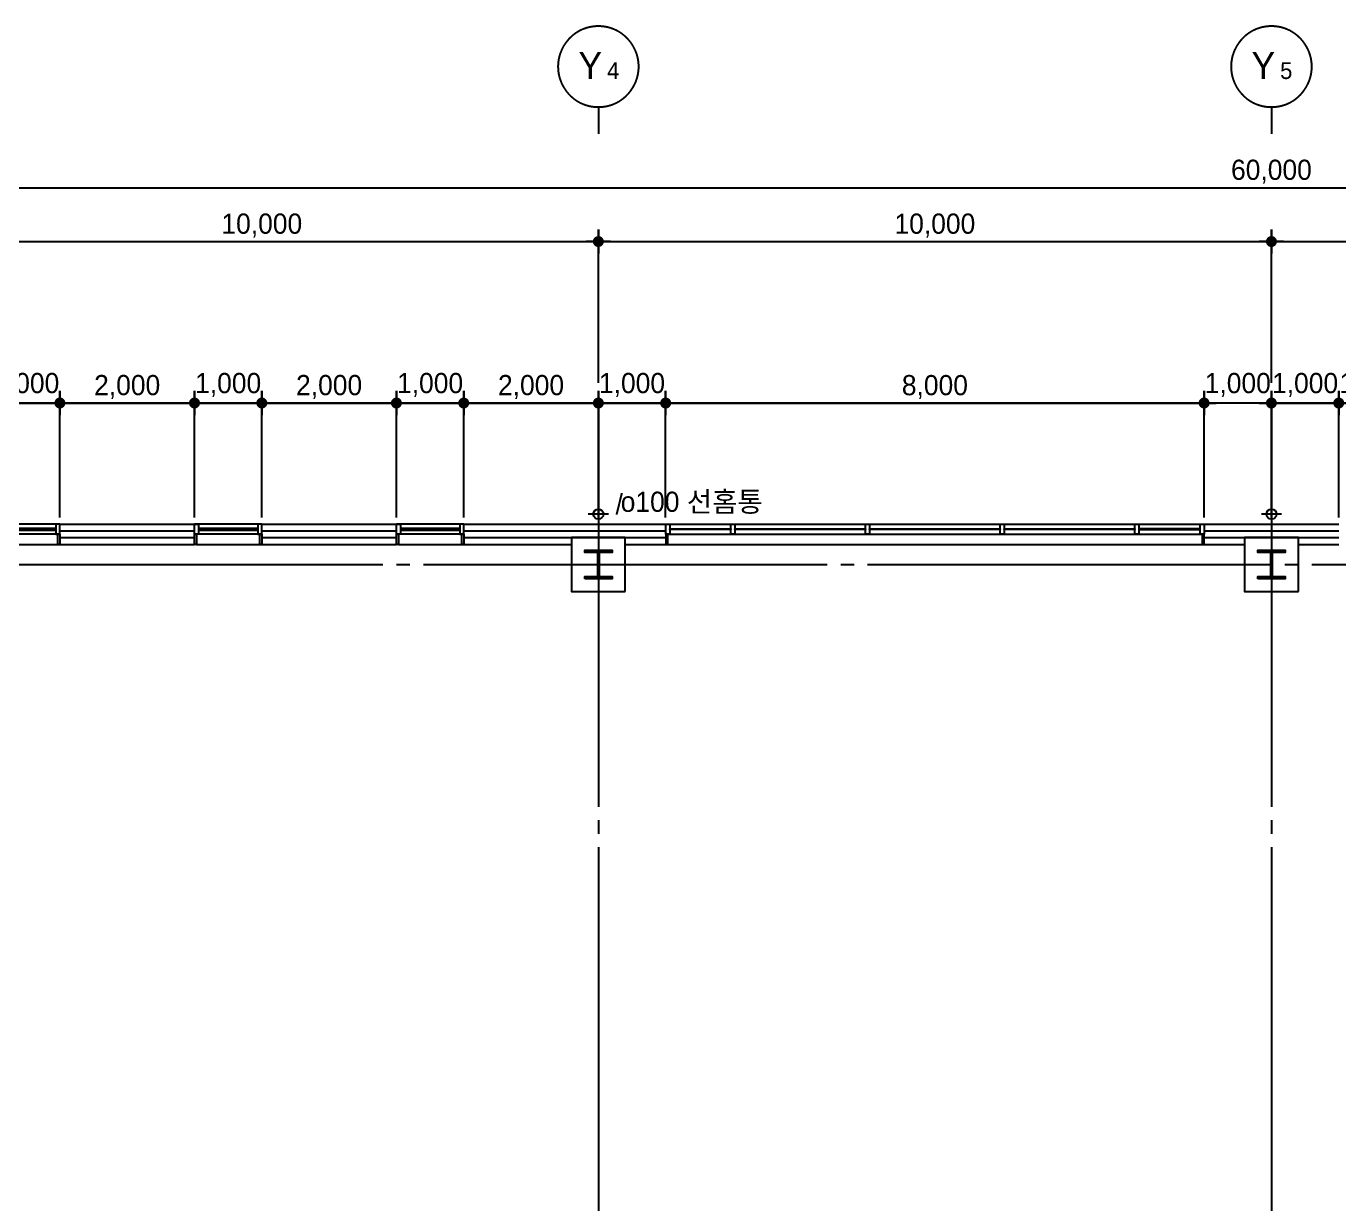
# Model space of a CAD drawing. Extents: x 14327773 to 14405935, y -1804798 to -1750552.
# Drawn here: x 14347273 to 14366773, y -1771049 to -1753549 of the extents above; entities that cross this region are included whole.
import ezdxf
from ezdxf.enums import TextEntityAlignment as Align

# ---------------------------------------------------------------- set-up
doc = ezdxf.new("R2010")
doc.units = 0
doc.header["$LTSCALE"] = 100
doc.header["$MEASUREMENT"] = 0
doc.header["$PDSIZE"] = -10
doc.linetypes.add('CEN', pattern=[66, 60, -2, 2, -2])
doc.layers.get('0').update_dxf_attribs({"linetype": 'CONTINUOUS'})
doc.layers.get('Defpoints').update_dxf_attribs({"linetype": 'CONTINUOUS'})
for name, color, linetype in [('0-내벽고정식', 7, 'CONTINUOUS'), ('AXIS', 7, 'CEN'), ('CEN', 1, 'CEN'), ('COL', 2, 'CONTINUOUS'), ('col2', 3, 'CONTINUOUS'), ('DIM', 7, 'CONTINUOUS'), ('TEXT1', 7, 'CONTINUOUS'), ('WALL-UNKNOWN', 3, 'CONTINUOUS'), ('WID', 4, 'CONTINUOUS'), ('WINE', 8, 'CONTINUOUS'), ('우수드레인', 8, 'CONTINUOUS')]:
    doc.layers.add(name, color=color, linetype=linetype)
doc.styles.add('HY울를도M', font='HYWULM.TTF')
doc.styles.add('굴림', font='H2HDRM.TTF')
doc.styles.add('돋음', font='Dotum.ttf', dxfattribs={"height": 3})
doc.dimstyles.new('DIM100', dxfattribs={"dimtxt": 300, "dimasz": 120, "dimexe": 1, "dimexo": 100, "dimgap": 60, "dimtad": 1, "dimdec": 4, "dimzin": 0, "dimdsep": 46, "dimlunit": 6, "dimtxsty": '굴림', "dimblk": 'DOTT', "dimcen": 0.09, "dimadec": 0, "dimazin": 0, "dimtfac": 1, "dimtdec": 4, "dimtofl": 0, "dimtmove": 2, "dimatfit": 2, "dimldrblk": 'DOTT', "dimfxl": 1, "dimtolj": 1, "dimtzin": 0, "dimarcsym": 0})
doc.dimstyles.new('DIM50', dxfattribs={"dimscale": 50, "dimtxt": 3, "dimasz": 1.2, "dimexe": 1, "dimexo": 1, "dimgap": 0.6, "dimtad": 1, "dimdec": 4, "dimzin": 0, "dimdsep": 46, "dimlunit": 6, "dimtxsty": '굴림', "dimblk": 'DOTT', "dimcen": 0.09, "dimadec": 0, "dimazin": 0, "dimtfac": 1, "dimtdec": 4, "dimtofl": 0, "dimtmove": 2, "dimatfit": 2, "dimldrblk": 'DOTT', "dimfxl": 1, "dimtolj": 1, "dimtzin": 0, "dimarcsym": 0})

# ---------------------------------------------------------------- blocks, each defined once
blk = doc.blocks.new('DOTT')
for p, q in [((-1.5, 0), (1.5, 0)), ((0, 1.5), (0, -1.5))]:
    blk.add_line(p, q)
at = {"color": 6, "const_width": 0.68}
blk.add_lwpolyline([(-0.34, 0, 1), (0.34, 0, 1)], format="xyb", close=True, dxfattribs=at)
blk = doc.blocks.new('*D18')
at = {"layer": 'Defpoints', "color": 0, "lineweight": -3}
for p in [(14395773, -1755949), (14335773, -1759149), (14395773, -1759149)]:
    blk.add_point(p, dxfattribs=at)
at = {"layer": 'DIM', "color": 7, "lineweight": -2}
for p, q in [((14335773, -1758849), (14335773, -1755849)), ((14335893, -1755949), (14395653, -1755949)), ((14395773, -1758849), (14395773, -1755849))]:
    blk.add_line(p, q, dxfattribs=at)
at = {"layer": 'DIM', "color": 7, "lineweight": -2, "xscale": 120, "yscale": 120, "zscale": 120, "rotation": 180}
blk.add_blockref('DOTT', (14335773, -1755949), dxfattribs=at)
at = {"layer": 'DIM', "color": 7, "lineweight": -2, "xscale": 120, "yscale": 120, "zscale": 120}
blk.add_blockref('DOTT', (14395773, -1755949), dxfattribs=at)
at = {"layer": 'DIM', "color": 3, "insert": (14365773, -1755710), "char_height": 300, "attachment_point": 5, "style": '굴림'}
blk.add_mtext('\\A1;60,000', dxfattribs=at)
blk = doc.blocks.new('*D20')
at = {"layer": 'Defpoints', "color": 0, "lineweight": -3}
for p in [(14355773, -1756749), (14345773, -1759149), (14355773, -1759149)]:
    blk.add_point(p, dxfattribs=at)
at = {"layer": 'DIM', "color": 7, "lineweight": -2}
for p, q in [((14345773, -1758849), (14345773, -1756649)), ((14345893, -1756749), (14355653, -1756749)), ((14355773, -1758849), (14355773, -1756649))]:
    blk.add_line(p, q, dxfattribs=at)
at = {"layer": 'DIM', "color": 7, "lineweight": -2, "xscale": 120, "yscale": 120, "zscale": 120, "rotation": 180}
blk.add_blockref('DOTT', (14345773, -1756749), dxfattribs=at)
at = {"layer": 'DIM', "color": 7, "lineweight": -2, "xscale": 120, "yscale": 120, "zscale": 120}
blk.add_blockref('DOTT', (14355773, -1756749), dxfattribs=at)
at = {"layer": 'DIM', "color": 3, "insert": (14350773, -1756511), "char_height": 300, "attachment_point": 5, "style": '굴림'}
blk.add_mtext('\\A1;10,000', dxfattribs=at)
blk = doc.blocks.new('*D21')
at = {"layer": 'Defpoints', "color": 0, "lineweight": -3}
for p in [(14365773, -1756749), (14355773, -1759149), (14365773, -1759149)]:
    blk.add_point(p, dxfattribs=at)
at = {"layer": 'DIM', "color": 7, "lineweight": -2}
for p, q in [((14355773, -1758849), (14355773, -1756649)), ((14355893, -1756749), (14365653, -1756749)), ((14365773, -1758849), (14365773, -1756649))]:
    blk.add_line(p, q, dxfattribs=at)
at = {"layer": 'DIM', "color": 7, "lineweight": -2, "xscale": 120, "yscale": 120, "zscale": 120, "rotation": 180}
blk.add_blockref('DOTT', (14355773, -1756749), dxfattribs=at)
at = {"layer": 'DIM', "color": 7, "lineweight": -2, "xscale": 120, "yscale": 120, "zscale": 120}
blk.add_blockref('DOTT', (14365773, -1756749), dxfattribs=at)
at = {"layer": 'DIM', "color": 3, "insert": (14360773, -1756511), "char_height": 300, "attachment_point": 5, "style": '굴림'}
blk.add_mtext('\\A1;10,000', dxfattribs=at)
blk = doc.blocks.new('*D22')
at = {"layer": 'Defpoints', "color": 0, "lineweight": -3}
for p in [(14375773, -1756749), (14365773, -1759149), (14375773, -1759149)]:
    blk.add_point(p, dxfattribs=at)
at = {"layer": 'DIM', "color": 7, "lineweight": -2}
for p, q in [((14365773, -1758849), (14365773, -1756649)), ((14365893, -1756749), (14375653, -1756749)), ((14375773, -1758849), (14375773, -1756649))]:
    blk.add_line(p, q, dxfattribs=at)
at = {"layer": 'DIM', "color": 7, "lineweight": -2, "xscale": 120, "yscale": 120, "zscale": 120, "rotation": 180}
blk.add_blockref('DOTT', (14365773, -1756749), dxfattribs=at)
at = {"layer": 'DIM', "color": 7, "lineweight": -2, "xscale": 120, "yscale": 120, "zscale": 120}
blk.add_blockref('DOTT', (14375773, -1756749), dxfattribs=at)
at = {"layer": 'DIM', "color": 3, "insert": (14370773, -1756511), "char_height": 300, "attachment_point": 5, "style": '굴림'}
blk.add_mtext('\\A1;10,000', dxfattribs=at)
blk = doc.blocks.new('BOMBOM_S')
at = {"color": 7}
blk.add_line((0, 0.4), (0, 0), dxfattribs=at)
blk.add_lwpolyline([(-0.6, 1, 1), (0.6, 1, 1), (-0.6, 1, 1)], format="xyb", dxfattribs=at)
at = {"color": 1, "style": '돋음'}
for tag, p, height in [('X', (-0.295, 0.816), 0.4), ('N', (0.129, 0.816), 0.25)]:
    blk.add_attdef(tag, p, '', height=height, dxfattribs=at)
blk = doc.blocks.new('*D54')
at = {"layer": 'Defpoints', "color": 0, "lineweight": -3, "ltscale": 3}
for p in [(14364773, -1759149), (14356773, -1760949), (14364773, -1760949)]:
    blk.add_point(p, dxfattribs=at)
at = {"layer": 'DIM', "color": 7, "lineweight": -2, "ltscale": 3}
for p, q in [((14356773, -1760849), (14356773, -1759148)), ((14356893, -1759149), (14364653, -1759149)), ((14364773, -1760849), (14364773, -1759148))]:
    blk.add_line(p, q, dxfattribs=at)
at = {"layer": 'DIM', "color": 7, "lineweight": -2, "ltscale": 3, "xscale": 120, "yscale": 120, "zscale": 120, "rotation": 180}
blk.add_blockref('DOTT', (14356773, -1759149), dxfattribs=at)
at = {"layer": 'DIM', "color": 7, "lineweight": -2, "ltscale": 3, "xscale": 120, "yscale": 120, "zscale": 120}
blk.add_blockref('DOTT', (14364773, -1759149), dxfattribs=at)
at = {"layer": 'DIM', "color": 3, "ltscale": 3, "insert": (14360773, -1758911), "char_height": 300, "attachment_point": 5, "style": '굴림'}
blk.add_mtext('\\A1;8,000', dxfattribs=at)
blk = doc.blocks.new('*D55')
at = {"layer": 'Defpoints', "color": 0, "lineweight": -3, "ltscale": 3}
for p in [(14366773, -1759149), (14365773, -1760949), (14366773, -1760949)]:
    blk.add_point(p, dxfattribs=at)
at = {"layer": 'DIM', "color": 7, "lineweight": -2, "ltscale": 3}
for p, q in [((14365773, -1760849), (14365773, -1759148)), ((14365893, -1759149), (14366653, -1759149)), ((14366773, -1760849), (14366773, -1759148))]:
    blk.add_line(p, q, dxfattribs=at)
at = {"layer": 'DIM', "color": 7, "lineweight": -2, "ltscale": 3, "xscale": 120, "yscale": 120, "zscale": 120, "rotation": 180}
blk.add_blockref('DOTT', (14365773, -1759149), dxfattribs=at)
at = {"layer": 'DIM', "color": 7, "lineweight": -2, "ltscale": 3, "xscale": 120, "yscale": 120, "zscale": 120}
blk.add_blockref('DOTT', (14366773, -1759149), dxfattribs=at)
at = {"layer": 'DIM', "color": 3, "ltscale": 3, "insert": (14366273, -1758880), "char_height": 300, "attachment_point": 5, "style": '굴림'}
blk.add_mtext('\\A1;1,000', dxfattribs=at)
blk = doc.blocks.new('*D56')
at = {"layer": 'Defpoints', "color": 0, "lineweight": -3, "ltscale": 3}
for p in [(14364773, -1759149), (14364773, -1760949), (14365773, -1760949)]:
    blk.add_point(p, dxfattribs=at)
at = {"layer": 'DIM', "color": 7, "lineweight": -2, "ltscale": 3}
for p, q in [((14364773, -1760849), (14364773, -1759148)), ((14365653, -1759149), (14364893, -1759149)), ((14365773, -1760849), (14365773, -1759148))]:
    blk.add_line(p, q, dxfattribs=at)
at = {"layer": 'DIM', "color": 7, "lineweight": -2, "ltscale": 3, "xscale": 120, "yscale": 120, "zscale": 120, "rotation": 180}
blk.add_blockref('DOTT', (14364773, -1759149), dxfattribs=at)
at = {"layer": 'DIM', "color": 7, "lineweight": -2, "ltscale": 3, "xscale": 120, "yscale": 120, "zscale": 120}
blk.add_blockref('DOTT', (14365773, -1759149), dxfattribs=at)
at = {"layer": 'DIM', "color": 3, "ltscale": 3, "insert": (14365273, -1758880), "char_height": 300, "attachment_point": 5, "style": '굴림'}
blk.add_mtext('\\A1;1,000', dxfattribs=at)
blk = doc.blocks.new('aw-1000-300')
at = {"layer": 'WID', "color": 8}
for p, q in [((970, 300), (0, 300)), ((0, 150), (1000, 150)), ((0, 0), (1000, 0))]:
    blk.add_line(p, q, dxfattribs=at)
at = {"layer": 'WID'}
for points in [[(0, 300), (30, 300), (30, 150), (0, 150)], [(970, 300), (1000, 300), (1000, 150), (970, 150)], [(60, 150), (0, 150), (0, 0), (60, 0)], [(60, 63), (940, 63), (940, 87), (60, 87)], [(940, 150), (1000, 150), (1000, 0), (940, 0)]]:
    blk.add_lwpolyline(points, close=True, dxfattribs=at)
blk = doc.blocks.new('aw-8000-300')
at = {"layer": 'WID'}
for points in [[(0, 0), (60, 0), (60, -150), (0, -150)], [(970, 0), (1030, 0), (1030, -150), (970, -150)], [(2970, 0), (3030, 0), (3030, -150), (2970, -150)], [(4970, 0), (5030, 0), (5030, -150), (4970, -150)], [(6970, 0), (7030, 0), (7030, -150), (6970, -150)], [(7940, 0), (8000, 0), (8000, -150), (7940, -150)], [(0, -300), (30, -300), (30, -150), (0, -150)], [(970, -69), (970, -81), (60, -81), (60, -69)], [(2970, -69), (2970, -81), (1030, -81), (1030, -69)], [(4970, -69), (4970, -81), (3030, -81), (3030, -69)], [(6970, -69), (6970, -81), (5030, -81), (5030, -69)], [(7030, -69), (7030, -81), (7940, -81), (7940, -69)], [(7970, -300), (8000, -300), (8000, -150), (7970, -150)]]:
    blk.add_lwpolyline(points, close=True, dxfattribs=at)
at = {"layer": 'WINE'}
for p, q in [((0, 0), (8000, 0)), ((0, -150), (8000, -150)), ((0, -300), (8000, -300))]:
    blk.add_line(p, q, dxfattribs=at)
blk = doc.blocks.new('*D69')
at = {"layer": 'Defpoints', "color": 0, "lineweight": -3, "ltscale": 3}
for p in [(14356773, -1759149), (14355773, -1760949), (14356773, -1760949)]:
    blk.add_point(p, dxfattribs=at)
at = {"layer": 'DIM', "color": 7, "lineweight": -2, "ltscale": 3}
for p, q in [((14355773, -1760849), (14355773, -1759148)), ((14355893, -1759149), (14356653, -1759149)), ((14356773, -1760849), (14356773, -1759148))]:
    blk.add_line(p, q, dxfattribs=at)
at = {"layer": 'DIM', "color": 7, "lineweight": -2, "ltscale": 3, "xscale": 120, "yscale": 120, "zscale": 120, "rotation": 180}
blk.add_blockref('DOTT', (14355773, -1759149), dxfattribs=at)
at = {"layer": 'DIM', "color": 7, "lineweight": -2, "ltscale": 3, "xscale": 120, "yscale": 120, "zscale": 120}
blk.add_blockref('DOTT', (14356773, -1759149), dxfattribs=at)
at = {"layer": 'DIM', "color": 3, "ltscale": 3, "insert": (14356273, -1758880), "char_height": 300, "attachment_point": 5, "style": '굴림'}
blk.add_mtext('\\A1;1,000', dxfattribs=at)
blk = doc.blocks.new('*D71')
at = {"layer": 'Defpoints', "color": 0, "lineweight": -3, "ltscale": 3}
for p in [(14347773, -1759149), (14346773, -1760949), (14347773, -1760949)]:
    blk.add_point(p, dxfattribs=at)
at = {"layer": 'DIM', "color": 7, "lineweight": -2, "ltscale": 3}
for p, q in [((14346773, -1760849), (14346773, -1759148)), ((14346893, -1759149), (14347653, -1759149)), ((14347773, -1760849), (14347773, -1759148))]:
    blk.add_line(p, q, dxfattribs=at)
at = {"layer": 'DIM', "color": 7, "lineweight": -2, "ltscale": 3, "xscale": 120, "yscale": 120, "zscale": 120, "rotation": 180}
blk.add_blockref('DOTT', (14346773, -1759149), dxfattribs=at)
at = {"layer": 'DIM', "color": 7, "lineweight": -2, "ltscale": 3, "xscale": 120, "yscale": 120, "zscale": 120}
blk.add_blockref('DOTT', (14347773, -1759149), dxfattribs=at)
at = {"layer": 'DIM', "color": 3, "ltscale": 3, "insert": (14347273, -1758880), "char_height": 300, "attachment_point": 5, "style": '굴림'}
blk.add_mtext('\\A1;1,000', dxfattribs=at)
blk = doc.blocks.new('*D72')
at = {"layer": 'Defpoints', "color": 0, "lineweight": -3, "ltscale": 3}
for p in [(14350773, -1759149), (14349773, -1760949), (14350773, -1760949)]:
    blk.add_point(p, dxfattribs=at)
at = {"layer": 'DIM', "color": 7, "lineweight": -2, "ltscale": 3}
for p, q in [((14349773, -1760849), (14349773, -1759148)), ((14349893, -1759149), (14350653, -1759149)), ((14350773, -1760849), (14350773, -1759148))]:
    blk.add_line(p, q, dxfattribs=at)
at = {"layer": 'DIM', "color": 7, "lineweight": -2, "ltscale": 3, "xscale": 120, "yscale": 120, "zscale": 120, "rotation": 180}
blk.add_blockref('DOTT', (14349773, -1759149), dxfattribs=at)
at = {"layer": 'DIM', "color": 7, "lineweight": -2, "ltscale": 3, "xscale": 120, "yscale": 120, "zscale": 120}
blk.add_blockref('DOTT', (14350773, -1759149), dxfattribs=at)
at = {"layer": 'DIM', "color": 3, "ltscale": 3, "insert": (14350273, -1758880), "char_height": 300, "attachment_point": 5, "style": '굴림'}
blk.add_mtext('\\A1;1,000', dxfattribs=at)
blk = doc.blocks.new('*D73')
at = {"layer": 'Defpoints', "color": 0, "lineweight": -3, "ltscale": 3}
for p in [(14352773, -1759149), (14350773, -1760949), (14352773, -1760949)]:
    blk.add_point(p, dxfattribs=at)
at = {"layer": 'DIM', "color": 7, "lineweight": -2, "ltscale": 3}
for p, q in [((14350773, -1760849), (14350773, -1759148)), ((14350893, -1759149), (14352653, -1759149)), ((14352773, -1760849), (14352773, -1759148))]:
    blk.add_line(p, q, dxfattribs=at)
at = {"layer": 'DIM', "color": 7, "lineweight": -2, "ltscale": 3, "xscale": 120, "yscale": 120, "zscale": 120, "rotation": 180}
blk.add_blockref('DOTT', (14350773, -1759149), dxfattribs=at)
at = {"layer": 'DIM', "color": 7, "lineweight": -2, "ltscale": 3, "xscale": 120, "yscale": 120, "zscale": 120}
blk.add_blockref('DOTT', (14352773, -1759149), dxfattribs=at)
at = {"layer": 'DIM', "color": 3, "ltscale": 3, "insert": (14351773, -1758910), "char_height": 300, "attachment_point": 5, "style": '굴림'}
blk.add_mtext('\\A1;2,000', dxfattribs=at)
blk = doc.blocks.new('*D74')
at = {"layer": 'Defpoints', "color": 0, "lineweight": -3, "ltscale": 3}
for p in [(14349773, -1759149), (14347773, -1760949), (14349773, -1760949)]:
    blk.add_point(p, dxfattribs=at)
at = {"layer": 'DIM', "color": 7, "lineweight": -2, "ltscale": 3}
for p, q in [((14347773, -1760849), (14347773, -1759148)), ((14347893, -1759149), (14349653, -1759149)), ((14349773, -1760849), (14349773, -1759148))]:
    blk.add_line(p, q, dxfattribs=at)
at = {"layer": 'DIM', "color": 7, "lineweight": -2, "ltscale": 3, "xscale": 120, "yscale": 120, "zscale": 120, "rotation": 180}
blk.add_blockref('DOTT', (14347773, -1759149), dxfattribs=at)
at = {"layer": 'DIM', "color": 7, "lineweight": -2, "ltscale": 3, "xscale": 120, "yscale": 120, "zscale": 120}
blk.add_blockref('DOTT', (14349773, -1759149), dxfattribs=at)
at = {"layer": 'DIM', "color": 3, "ltscale": 3, "insert": (14348773, -1758910), "char_height": 300, "attachment_point": 5, "style": '굴림'}
blk.add_mtext('\\A1;2,000', dxfattribs=at)
blk = doc.blocks.new('*D75')
at = {"layer": 'Defpoints', "color": 0, "lineweight": -3, "ltscale": 3}
for p in [(14353773, -1759149), (14352773, -1760949), (14353773, -1760949)]:
    blk.add_point(p, dxfattribs=at)
at = {"layer": 'DIM', "color": 7, "lineweight": -2, "ltscale": 3}
for p, q in [((14352773, -1760849), (14352773, -1759148)), ((14352893, -1759149), (14353653, -1759149)), ((14353773, -1760849), (14353773, -1759148))]:
    blk.add_line(p, q, dxfattribs=at)
at = {"layer": 'DIM', "color": 7, "lineweight": -2, "ltscale": 3, "xscale": 120, "yscale": 120, "zscale": 120, "rotation": 180}
blk.add_blockref('DOTT', (14352773, -1759149), dxfattribs=at)
at = {"layer": 'DIM', "color": 7, "lineweight": -2, "ltscale": 3, "xscale": 120, "yscale": 120, "zscale": 120}
blk.add_blockref('DOTT', (14353773, -1759149), dxfattribs=at)
at = {"layer": 'DIM', "color": 3, "ltscale": 3, "insert": (14353273, -1758880), "char_height": 300, "attachment_point": 5, "style": '굴림'}
blk.add_mtext('\\A1;1,000', dxfattribs=at)
blk = doc.blocks.new('*D76')
at = {"layer": 'Defpoints', "color": 0, "lineweight": -3, "ltscale": 3}
for p in [(14355773, -1759149), (14353773, -1760949), (14355773, -1760949)]:
    blk.add_point(p, dxfattribs=at)
at = {"layer": 'DIM', "color": 7, "lineweight": -2, "ltscale": 3}
for p, q in [((14353773, -1760849), (14353773, -1759148)), ((14353893, -1759149), (14355653, -1759149)), ((14355773, -1760849), (14355773, -1759148))]:
    blk.add_line(p, q, dxfattribs=at)
at = {"layer": 'DIM', "color": 7, "lineweight": -2, "ltscale": 3, "xscale": 120, "yscale": 120, "zscale": 120, "rotation": 180}
blk.add_blockref('DOTT', (14353773, -1759149), dxfattribs=at)
at = {"layer": 'DIM', "color": 7, "lineweight": -2, "ltscale": 3, "xscale": 120, "yscale": 120, "zscale": 120}
blk.add_blockref('DOTT', (14355773, -1759149), dxfattribs=at)
at = {"layer": 'DIM', "color": 3, "ltscale": 3, "insert": (14354773, -1758910), "char_height": 300, "attachment_point": 5, "style": '굴림'}
blk.add_mtext('\\A1;2,000', dxfattribs=at)
blk = doc.blocks.new('*D167')
at = {"layer": 'Defpoints', "color": 0, "lineweight": -3, "ltscale": 3}
for p in [(14367773, -1759149), (14366773, -1760949), (14367773, -1760949)]:
    blk.add_point(p, dxfattribs=at)
at = {"layer": 'DIM', "color": 7, "lineweight": -2, "ltscale": 3}
for p, q in [((14366773, -1760849), (14366773, -1759148)), ((14366893, -1759149), (14367653, -1759149)), ((14367773, -1760849), (14367773, -1759148))]:
    blk.add_line(p, q, dxfattribs=at)
at = {"layer": 'DIM', "color": 7, "lineweight": -2, "ltscale": 3, "xscale": 120, "yscale": 120, "zscale": 120, "rotation": 180}
blk.add_blockref('DOTT', (14366773, -1759149), dxfattribs=at)
at = {"layer": 'DIM', "color": 7, "lineweight": -2, "ltscale": 3, "xscale": 120, "yscale": 120, "zscale": 120}
blk.add_blockref('DOTT', (14367773, -1759149), dxfattribs=at)
at = {"layer": 'DIM', "color": 3, "ltscale": 3, "insert": (14367273, -1758880), "char_height": 300, "attachment_point": 5, "style": '굴림'}
blk.add_mtext('\\A1;1,000', dxfattribs=at)

msp = doc.modelspace()

# ---------------------------------------------------------------- linework, layer by layer
at = {"layer": '0-내벽고정식'}
for p, q in [((14347773.21251, -1761249.19177), (14349773.21251, -1761249.19177)), ((14350773.21251, -1761249.19177), (14352773.21251, -1761249.19177)), ((14353773.21251, -1761249.19177), (14355373.21251, -1761249.19177)), ((14356173.21251, -1761249.19177), (14356773.21251, -1761249.19177)), ((14364773.21251, -1761249.19177), (14365373.21251, -1761249.19177)), ((14366173.21251, -1761249.19177), (14366773.21251, -1761249.19177))]:
    msp.add_line(p, q, dxfattribs=at)
at = {"layer": 'CEN', "linetype": 'CEN'}
for p, q in [((14355773.21251, -1759149.19177), (14355773.21251, -1799049.19177)), ((14365773.21251, -1759149.19177), (14365773.21251, -1799049.19177)), ((14333373.21251, -1761549.19177), (14397373.21251, -1761549.19177))]:
    msp.add_line(p, q, dxfattribs=at)
at = {"layer": 'COL'}
for points in [[(14356173.21251, -1761949.19177), (14356173.21251, -1761149.19177), (14355373.21251, -1761149.19177), (14355373.21251, -1761949.19177)], [(14366173.21251, -1761949.19177), (14366173.21251, -1761149.19177), (14365373.21251, -1761149.19177), (14365373.21251, -1761949.19177)]]:
    msp.add_lwpolyline(points, close=True, dxfattribs=at)
at = {"layer": 'col2'}
for points in [[(14355569.71251, -1761763.19177), (14355569.71251, -1761728.19177), (14355763.21251, -1761728.19177), (14355763.21251, -1761370.19177), (14355569.71251, -1761370.19177), (14355569.71251, -1761335.19177), (14355976.71251, -1761335.19177), (14355976.71251, -1761370.19177), (14355783.21251, -1761370.19177), (14355783.21251, -1761728.19177), (14355976.71251, -1761728.19177), (14355976.71251, -1761763.19177)], [(14365569.71251, -1761763.19177), (14365569.71251, -1761728.19177), (14365763.21251, -1761728.19177), (14365763.21251, -1761370.19177), (14365569.71251, -1761370.19177), (14365569.71251, -1761335.19177), (14365976.71251, -1761335.19177), (14365976.71251, -1761370.19177), (14365783.21251, -1761370.19177), (14365783.21251, -1761728.19177), (14365976.71251, -1761728.19177), (14365976.71251, -1761763.19177)]]:
    msp.add_lwpolyline(points, close=True, dxfattribs=at)
at = {"layer": 'Defpoints', "color": 76}
msp.add_lwpolyline([(14333373.21251, -1799049.19177), (14397373.21251, -1799049.19177), (14397373.21251, -1759149.19177), (14333373.21251, -1759149.19177)], close=True, dxfattribs=at)
at = {"layer": 'WALL-UNKNOWN', "color": 4}
for p, q in [((14347773.21251, -1760949.19177), (14349773.21251, -1760949.19177)), ((14350773.21251, -1760949.19177), (14352773.21251, -1760949.19177)), ((14353773.21251, -1760949.19177), (14356773.21251, -1760949.19177)), ((14364773.21251, -1760949.19177), (14366773.21251, -1760949.19177)), ((14347773.21251, -1761049.19177), (14349773.21251, -1761049.19177)), ((14347773.21251, -1761149.19177), (14349773.21251, -1761149.19177)), ((14350773.21251, -1761049.19177), (14352773.21251, -1761049.19177)), ((14350773.21251, -1761149.19177), (14352773.21251, -1761149.19177)), ((14353773.21251, -1761049.19177), (14356773.21251, -1761049.19177)), ((14353773.21251, -1761149.19177), (14356773.21251, -1761149.19177)), ((14364773.21251, -1761049.19177), (14366773.21251, -1761049.19177)), ((14364773.21251, -1761149.19177), (14366773.21251, -1761149.19177))]:
    msp.add_line(p, q, dxfattribs=at)
at = {"layer": '우수드레인', "color": 1, "ltscale": 2}
for p, q in [((14355773.21251, -1760649.19177), (14355773.21251, -1760949.19177)), ((14365773.21251, -1760649.03001), (14365773.21251, -1760949.03001)), ((14355923.21251, -1760799.19177), (14355623.21251, -1760799.19177)), ((14355873.21251, -1760799.19177), (14355673.21251, -1760799.19177)), ((14355773.21251, -1760699.19177), (14355773.21251, -1760899.19177)), ((14365923.21251, -1760799.03001), (14365623.21251, -1760799.03001)), ((14365873.21251, -1760799.03001), (14365673.21251, -1760799.03001)), ((14365773.21251, -1760699.03001), (14365773.21251, -1760899.03001))]:
    msp.add_line(p, q, dxfattribs=at)
at = {"layer": '우수드레인', "color": 7, "ltscale": 2}
for centre in [(14355773.21251, -1760799.19177), (14365773.21251, -1760799.03001)]:
    msp.add_circle(centre, 75, dxfattribs=at)

# ---------------------------------------------------------------- block references
at = {"layer": 'AXIS', "xscale": 1000, "yscale": 1000, "zscale": 1000}
for p, values in [((14355773.21251, -1755149.19177), {'X': 'Y', 'N': '4'}), ((14365773.21251, -1755149.19177), {'X': 'Y', 'N': '5'})]:
    msp.add_blockref('BOMBOM_S', p, dxfattribs=at).add_auto_attribs(values)
at = {"layer": 'WID', "rotation": 180}
for p in [(14347773.21251, -1760949.19177), (14350773.21251, -1760949.19177), (14353773.21251, -1760949.19177)]:
    msp.add_blockref('aw-1000-300', p, dxfattribs=at)
at = {"layer": 'WID'}
msp.add_blockref('aw-8000-300', (14356773.21251, -1760949.19177), dxfattribs=at)

# ---------------------------------------------------------------- texts
at = {"layer": 'TEXT1', "style": 'HY울를도M'}
for s, p in [('o100 선홈통', (14357160.80955, -1760609.75628)), ('/', (14356082.80955, -1760646.75628))]:
    msp.add_text(s, height=300, dxfattribs=at).set_placement(p, align=Align.MIDDLE)

# ---------------------------------------------------------------- dimensions: what is measured, and where the dimension line sits
at = {"layer": 'DIM'}
for base, p1, p2, picture, middle in [((14395773.2125122994, -1755949.19177466), (14335773.2125122994, -1759149.19177466), (14395773.2125122994, -1759149.19177466), '*D18', (14365773.2125122994, -1755710.153550246)), ((14355773.21251, -1756749.19177), (14345773.21251, -1759149.19177), (14355773.21251, -1759149.19177), '*D20', (14350773.21251, -1756510.52346)), ((14365773.21251, -1756749.19177), (14355773.21251, -1759149.19177), (14365773.21251, -1759149.19177), '*D21', (14360773.21251, -1756510.52346)), ((14375773.21251, -1756749.19177), (14365773.21251, -1759149.19177), (14375773.21251, -1759149.19177), '*D22', (14370773.21251, -1756510.52346))]:
    dim = msp.add_linear_dim(base=base, p1=p1, p2=p2, dimstyle='DIM50', override={"dimscale": 100, "dimexo": 3}, dxfattribs=at)
    dim.commit()
    dim.dimension.update_dxf_attribs({"geometry": picture, "text_midpoint": middle})
at = {"layer": 'DIM', "ltscale": 3}
for base, p1, p2, picture, middle in [((14347773.21251, -1759149.19177), (14346773.21251, -1760949.19177), (14347773.21251, -1760949.19177), '*D71', (14347273.21251, -1758879.52346)), ((14350773.21251, -1759149.19177), (14349773.21251, -1760949.19177), (14350773.21251, -1760949.19177), '*D72', (14350273.21251, -1758879.52346)), ((14353773.21251, -1759149.19177), (14352773.21251, -1760949.19177), (14353773.21251, -1760949.19177), '*D75', (14353273.21251, -1758879.52346)), ((14356773.21251, -1759149.19177), (14355773.21251, -1760949.19177), (14356773.21251, -1760949.19177), '*D69', (14356273.21251, -1758879.52346)), ((14366773.21251, -1759149.19177), (14365773.21251, -1760949.19177), (14366773.21251, -1760949.19177), '*D55', (14366273.21251, -1758879.52346)), ((14367773.21251, -1759149.19177), (14366773.21251, -1760949.19177), (14367773.21251, -1760949.19177), '*D167', (14367273.21251, -1758879.52346)), ((14349773.21251, -1759149.19177), (14347773.21251, -1760949.19177), (14349773.21251, -1760949.19177), '*D74', (14348773.21251, -1758910.15355)), ((14352773.21251, -1759149.19177), (14350773.21251, -1760949.19177), (14352773.21251, -1760949.19177), '*D73', (14351773.21251, -1758910.15355)), ((14355773.21251, -1759149.19177), (14353773.21251, -1760949.19177), (14355773.21251, -1760949.19177), '*D76', (14354773.21251, -1758910.15355)), ((14364773.21251, -1759149.19177), (14356773.21251, -1760949.19177), (14364773.21251, -1760949.19177), '*D54', (14360773.21251, -1758910.52346))]:
    dim = msp.add_linear_dim(base=base, p1=p1, p2=p2, dimstyle='DIM100', dxfattribs=at)
    dim.commit()
    dim.dimension.update_dxf_attribs({"geometry": picture, "text_midpoint": middle})
dim = msp.add_linear_dim(base=(14364773.21251, -1759149.19177), p1=(14365773.21251, -1760949.19177), p2=(14364773.21251, -1760949.19177), angle=180, dimstyle='DIM100', dxfattribs=at)
dim.commit()
dim.dimension.update_dxf_attribs({"geometry": '*D56', "text_midpoint": (14365273.21251, -1758879.52346)})

doc.saveas('drawing.dxf')
